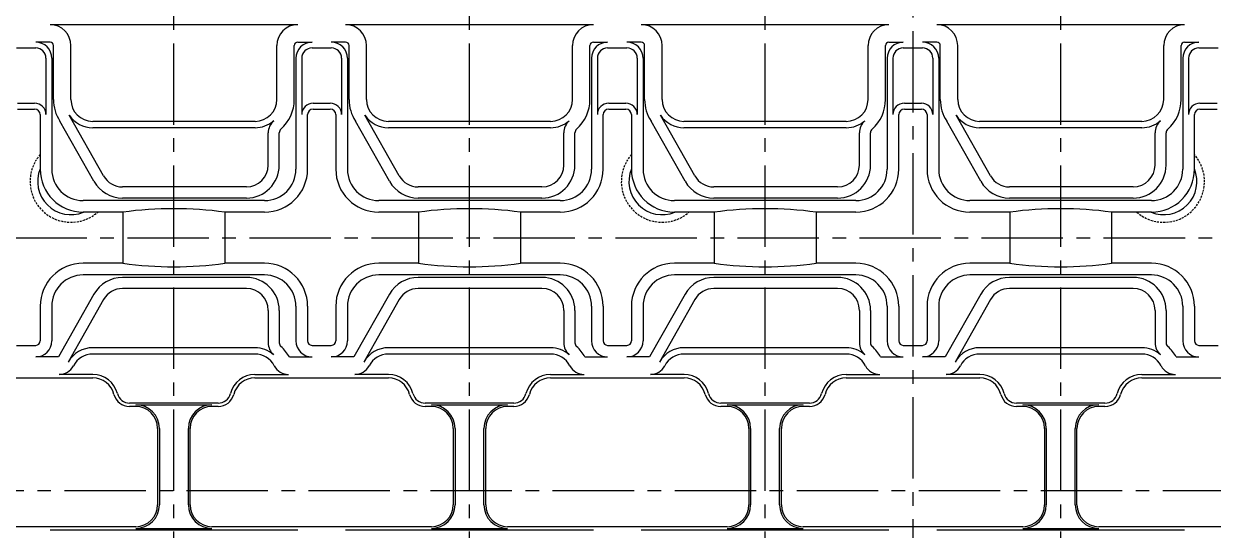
# Model space of a CAD drawing. Extents: x -775 to -24, y -299 to 215.
# Drawn here: x -593.7 to -468.4, y -30.8 to 22.5 of the extents above; entities that cross this region are included whole.
import ezdxf

# ---------------------------------------------------------------- set-up
doc = ezdxf.new("R2010")
doc.units = 0
doc.header["$LTSCALE"] = 0.45
doc.header["$MEASUREMENT"] = 0
doc.linetypes.add('CENTER2', pattern=[28.575, 19.05, -3.175, 3.175, -3.175])
doc.linetypes.add('HIDDENX2', pattern=[0.75, 0.5, -0.25])
for name, color, linetype in [('CENTER', 243, 'CENTER2'), ('DETAIL', 6, 'CONTINUOUS'), ('HIDDEN', 5, 'HIDDENX2'), ('LINE', 7, 'CONTINUOUS'), ('LINE1', 30, 'CONTINUOUS'), ('LINE2', 110, 'CONTINUOUS'), ('LINE3', 230, 'CONTINUOUS'), ('LINE6', 60, 'CONTINUOUS'), ('LINE8', 200, 'CONTINUOUS'), ('SECTION', 31, 'CONTINUOUS'), ('TEXT', 4, 'CONTINUOUS')]:
    doc.layers.add(name, color=color, linetype=linetype)

msp = doc.modelspace()

# ---------------------------------------------------------------- linework, layer by layer
at = {"layer": 'CENTER'}
for p, q in [((-500, 137.5), (-500, -244.89837)), ((-577.875, -103.82785), (-577.875, 103.82785)), ((-546.725, -103.82785), (-546.725, 103.82785)), ((-515.575, -103.82785), (-515.575, 103.82785)), ((-484.425, -103.82785), (-484.425, 103.82785)), ((-698.5, 0), (-191.56344, 0)), ((-666.54797, -26.63), (-333.45203, -26.63))]:
    msp.add_line(p, q, dxfattribs=at)
at = {"layer": 'DETAIL'}
for centre, start, end in [((-588.72748, 5.92752), 157.5764905, 292.4235095), ((-526.42748, 5.92752), 157.5764905, 292.4235095), ((-473.57252, 5.92752), 247.5764905, 22.4235095)]:
    msp.add_arc(centre, 3.5, start, end, dxfattribs=at)
at = {"layer": 'HIDDEN'}
for centre, start, end in [((-588.72748, 5.92752), 138.7995848, 311.2004152), ((-526.42748, 5.92752), 138.7995848, 311.2004152), ((-473.57252, 5.92752), 228.7995848, 41.2004152)]:
    msp.add_arc(centre, 4.3, start, end, dxfattribs=at)
at = {"layer": 'LINE'}
for p, q in [((-600.485, -14.775), (-586.415, -14.775)), ((-569.335, -14.775), (-555.265, -14.775)), ((-538.185, -14.775), (-524.115, -14.775)), ((-507.035, -14.775), (-492.965, -14.775)), ((-475.885, -14.775), (-461.815, -14.775)), ((-581.885, -17.785), (-582.53945, -17.785)), ((-573.21055, -17.785), (-573.865, -17.785)), ((-550.735, -17.785), (-551.38945, -17.785)), ((-542.06055, -17.785), (-542.715, -17.785)), ((-519.585, -17.785), (-520.23945, -17.785)), ((-510.91055, -17.785), (-511.565, -17.785)), ((-488.435, -17.785), (-489.08945, -17.785)), ((-479.76055, -17.785), (-480.415, -17.785)), ((-579.585, -20.085), (-579.585, -28.145)), ((-576.165, -28.145), (-576.165, -20.085)), ((-548.435, -20.085), (-548.435, -28.145)), ((-545.015, -28.145), (-545.015, -20.085)), ((-517.285, -20.085), (-517.285, -28.145)), ((-513.865, -28.145), (-513.865, -20.085)), ((-486.135, -20.085), (-486.135, -28.145)), ((-482.715, -28.145), (-482.715, -20.085)), ((-581.885, -30.445), (-605.015, -30.445)), ((-550.735, -30.445), (-573.865, -30.445)), ((-519.585, -30.445), (-542.715, -30.445)), ((-488.435, -30.445), (-511.565, -30.445)), ((-457.285, -30.445), (-480.415, -30.445))]:
    msp.add_line(p, q, dxfattribs=at)
for centre, radius, start, end in [((-586.415, -17.075), 2.3, 14.3296242, 90), ((-569.335, -17.075), 2.3, 90, 165.6703758), ((-555.265, -17.075), 2.3, 14.3296242, 90), ((-538.185, -17.075), 2.3, 90, 165.6703758), ((-524.115, -17.075), 2.3, 14.3296242, 90), ((-507.035, -17.075), 2.3, 90, 165.6703758), ((-492.965, -17.075), 2.3, 14.3296242, 90), ((-475.885, -17.075), 2.3, 90, 165.6703758), ((-582.53945, -16.085), 1.7, 194.3296242, 270), ((-573.21055, -16.085), 1.7, 270, 345.6703758), ((-551.38945, -16.085), 1.7, 194.3296242, 270), ((-542.06055, -16.085), 1.7, 270, 345.6703758), ((-520.23945, -16.085), 1.7, 194.3296242, 270), ((-510.91055, -16.085), 1.7, 270, 345.6703758), ((-489.08945, -16.085), 1.7, 194.3296242, 270), ((-479.76055, -16.085), 1.7, 270, 345.6703758), ((-581.885, -20.085), 2.3, 0, 90), ((-573.865, -20.085), 2.3, 90, 180), ((-550.735, -20.085), 2.3, 0, 90), ((-542.715, -20.085), 2.3, 90, 180), ((-519.585, -20.085), 2.3, 0, 90), ((-511.565, -20.085), 2.3, 90, 180), ((-488.435, -20.085), 2.3, 0, 90), ((-480.415, -20.085), 2.3, 90, 180), ((-581.885, -28.145), 2.3, 270, 360), ((-573.865, -28.145), 2.3, 180, 270), ((-550.735, -28.145), 2.3, 270, 360), ((-542.715, -28.145), 2.3, 180, 270), ((-519.585, -28.145), 2.3, 270, 360), ((-511.565, -28.145), 2.3, 180, 270), ((-488.435, -28.145), 2.3, 270, 360), ((-480.415, -28.145), 2.3, 180, 270)]:
    msp.add_arc(centre, radius, start, end, dxfattribs=at)
at = {"layer": 'LINE1'}
for p, q in [((-585.28127, 6.51702), (-588.8947, 12.90076)), ((-554.13127, 6.51702), (-557.7447, 12.90076)), ((-522.98127, 6.51702), (-526.5947, 12.90076)), ((-491.83127, 6.51702), (-495.4447, 12.90076)), ((-569.325, 11.58468), (-586.425, 11.58468)), ((-538.175, 11.58468), (-555.275, 11.58468)), ((-507.025, 11.58468), (-524.125, 11.58468)), ((-475.875, 11.58468), (-492.975, 11.58468)), ((-567.935, 7.65), (-567.935, 11.05137)), ((-536.785, 7.65), (-536.785, 11.05137)), ((-505.635, 7.65), (-505.635, 11.05137)), ((-474.485, 7.65), (-474.485, 11.05137)), ((-570.235, 5.35), (-583.27967, 5.35)), ((-539.085, 5.35), (-552.12967, 5.35)), ((-507.935, 5.35), (-520.97967, 5.35)), ((-476.785, 5.35), (-489.82967, 5.35)), ((-570.235, -5.35), (-583.27967, -5.35)), ((-539.085, -5.35), (-552.12967, -5.35)), ((-507.935, -5.35), (-520.97967, -5.35)), ((-476.785, -5.35), (-489.82967, -5.35)), ((-585.28127, -6.51702), (-589.00429, -13.09437)), ((-554.13127, -6.51702), (-557.85429, -13.09437)), ((-522.98127, -6.51702), (-526.70429, -13.09437)), ((-491.83127, -6.51702), (-495.55429, -13.09437)), ((-567.935, -7.65), (-567.935, -11.0602)), ((-536.785, -7.65), (-536.785, -11.0602)), ((-505.635, -7.65), (-505.635, -11.0602)), ((-474.485, -7.65), (-474.485, -11.0602)), ((-569.335, -11.58468), (-586.415, -11.58468)), ((-538.185, -11.58468), (-555.265, -11.58468)), ((-507.035, -11.58468), (-524.115, -11.58468)), ((-475.885, -11.58468), (-492.965, -11.58468))]:
    msp.add_line(p, q, dxfattribs=at)
for centre, radius, start, end in [((-586.425, 14.56), 2.97532, 213.8947944, 270), ((-555.275, 14.56), 2.97532, 213.8947944, 270), ((-524.125, 14.56), 2.97532, 213.8947944, 270), ((-492.975, 14.56), 2.97532, 213.8947944, 270), ((-569.325, 14.56), 2.97532, 270, 311.369924), ((-566.235, 11.05137), 1.7, 131.369924, 180), ((-538.175, 14.56), 2.97532, 270, 311.369924), ((-535.085, 11.05137), 1.7, 131.369924, 180), ((-507.025, 14.56), 2.97532, 270, 311.369924), ((-503.935, 11.05137), 1.7, 131.369924, 180), ((-475.875, 14.56), 2.97532, 270, 311.369924), ((-472.785, 11.05137), 1.7, 131.369924, 180), ((-570.235, 7.65), 2.3, 270, 0), ((-539.085, 7.65), 2.3, 270, 0), ((-507.935, 7.65), 2.3, 270, 0), ((-476.785, 7.65), 2.3, 270, 0), ((-583.27967, 7.65), 2.3, 209.5114986, 270), ((-552.12967, 7.65), 2.3, 209.5114986, 270), ((-520.97967, 7.65), 2.3, 209.5114986, 270), ((-489.82967, 7.65), 2.3, 209.5114986, 270), ((-583.27967, -7.65), 2.3, 90, 150.4885014), ((-570.235, -7.65), 2.3, 0, 90), ((-552.12967, -7.65), 2.3, 90, 150.4885014), ((-539.085, -7.65), 2.3, 0, 90), ((-520.97967, -7.65), 2.3, 90, 150.4885014), ((-507.935, -7.65), 2.3, 0, 90), ((-489.82967, -7.65), 2.3, 90, 150.4885014), ((-476.785, -7.65), 2.3, 0, 90), ((-566.235, -11.0602), 1.7, 180, 228.4665706), ((-535.085, -11.0602), 1.7, 180, 228.4665706), ((-503.935, -11.0602), 1.7, 180, 228.4665706), ((-472.785, -11.0602), 1.7, 180, 228.4665706), ((-586.415, -14.56), 2.97532, 90, 150.4885014), ((-569.335, -14.56), 2.97532, 48.4665706, 90), ((-555.265, -14.56), 2.97532, 90, 150.4885014), ((-538.185, -14.56), 2.97532, 48.4665706, 90), ((-524.115, -14.56), 2.97532, 90, 150.4885014), ((-507.035, -14.56), 2.97532, 48.4665706, 90), ((-492.965, -14.56), 2.97532, 90, 150.4885014), ((-475.885, -14.56), 2.97532, 48.4665706, 90)]:
    msp.add_arc(centre, radius, start, end, dxfattribs=at)
at = {"layer": 'LINE2'}
for p, q in [((-590.925, 20.60488), (-592.435, 20.60488)), ((-590.56677, 14.56), (-590.56677, 20.24665)), ((-565.18323, 14.56), (-565.18323, 20.24665)), ((-564.825, 20.60488), (-563.315, 20.60488)), ((-559.775, 20.60488), (-561.285, 20.60488)), ((-559.41677, 14.56), (-559.41677, 20.24665)), ((-534.03323, 14.56), (-534.03323, 20.24665)), ((-533.675, 20.60488), (-532.165, 20.60488)), ((-528.625, 20.60488), (-530.135, 20.60488)), ((-528.26677, 14.56), (-528.26677, 20.24665)), ((-502.88323, 14.56), (-502.88323, 20.24665)), ((-502.525, 20.60488), (-501.015, 20.60488)), ((-497.475, 20.60488), (-498.985, 20.60488)), ((-497.11677, 14.56), (-497.11677, 20.24665)), ((-471.73323, 14.56), (-471.73323, 20.24665)), ((-471.375, 20.60488), (-469.865, 20.60488)), ((-590.735, 18.90488), (-590.735, 7.22)), ((-565.015, 18.90488), (-565.015, 7.22)), ((-559.585, 18.90488), (-559.585, 7.22)), ((-533.865, 18.90488), (-533.865, 7.22)), ((-528.435, 18.90488), (-528.435, 7.22)), ((-502.715, 18.90488), (-502.715, 7.22)), ((-497.285, 18.90488), (-497.285, 7.22)), ((-471.565, 18.90488), (-471.565, 7.22)), ((-586.29638, 5.94243), (-589.88964, 12.29052)), ((-555.14638, 5.94243), (-558.73964, 12.29052)), ((-523.99638, 5.94243), (-527.58964, 12.29052)), ((-492.84638, 5.94243), (-496.43964, 12.29052)), ((-566.76855, 7.65), (-566.76855, 11.05137)), ((-535.61855, 7.65), (-535.61855, 11.05137)), ((-504.46855, 7.65), (-504.46855, 11.05137)), ((-473.31855, 7.65), (-473.31855, 11.05137)), ((-568.315, 3.92), (-587.435, 3.92)), ((-570.235, 4.18355), (-583.27967, 4.18355)), ((-537.165, 3.92), (-556.285, 3.92)), ((-539.085, 4.18355), (-552.12967, 4.18355)), ((-506.015, 3.92), (-525.135, 3.92)), ((-507.935, 4.18355), (-520.97967, 4.18355)), ((-474.865, 3.92), (-493.985, 3.92)), ((-476.785, 4.18355), (-489.82967, 4.18355)), ((-568.315, -3.92), (-587.435, -3.92)), ((-570.235, -4.18355), (-583.27967, -4.18355)), ((-537.165, -3.92), (-556.285, -3.92)), ((-539.085, -4.18355), (-552.12967, -4.18355)), ((-506.015, -3.92), (-525.135, -3.92)), ((-507.935, -4.18355), (-520.97967, -4.18355)), ((-474.865, -3.92), (-493.985, -3.92)), ((-476.785, -4.18355), (-489.82967, -4.18355)), ((-586.29638, -5.94243), (-590.04493, -12.56488)), ((-555.14638, -5.94243), (-558.89493, -12.56488)), ((-523.99638, -5.94243), (-527.74493, -12.56488)), ((-492.84638, -5.94243), (-496.59493, -12.56488)), ((-590.735, -7.22), (-590.735, -10.86488)), ((-565.015, -7.22), (-565.015, -10.86488)), ((-559.585, -7.22), (-559.585, -10.86488)), ((-533.865, -7.22), (-533.865, -10.86488)), ((-528.435, -7.22), (-528.435, -10.86488)), ((-502.715, -7.22), (-502.715, -10.86488)), ((-497.285, -7.22), (-497.285, -10.86488)), ((-471.565, -7.22), (-471.565, -10.86488)), ((-566.76855, -7.65), (-566.76855, -11.0602)), ((-535.61855, -7.65), (-535.61855, -11.0602)), ((-504.46855, -7.65), (-504.46855, -11.0602)), ((-473.31855, -7.65), (-473.31855, -11.0602)), ((-590.04493, -12.56488), (-592.435, -12.56488)), ((-565.70544, -12.56488), (-563.315, -12.56488)), ((-558.89493, -12.56488), (-561.285, -12.56488)), ((-534.55544, -12.56488), (-532.165, -12.56488)), ((-527.74493, -12.56488), (-530.135, -12.56488)), ((-503.40544, -12.56488), (-501.015, -12.56488)), ((-496.59493, -12.56488), (-498.985, -12.56488)), ((-472.25544, -12.56488), (-469.865, -12.56488))]:
    msp.add_line(p, q, dxfattribs=at)
for centre, radius, start, end in [((-592.435, 18.90488), 1.7, 0, 90), ((-590.925, 20.24665), 0.35823, 0, 90), ((-564.825, 20.24665), 0.35823, 90, 180), ((-563.315, 18.90488), 1.7, 90, 180), ((-561.285, 18.90488), 1.7, 0, 90), ((-559.775, 20.24665), 0.35823, 0, 90), ((-533.675, 20.24665), 0.35823, 90, 180), ((-532.165, 18.90488), 1.7, 90, 180), ((-530.135, 18.90488), 1.7, 0, 90), ((-528.625, 20.24665), 0.35823, 0, 90), ((-502.525, 20.24665), 0.35823, 90, 180), ((-501.015, 18.90488), 1.7, 90, 180), ((-498.985, 18.90488), 1.7, 0, 90), ((-497.475, 20.24665), 0.35823, 0, 90), ((-471.375, 20.24665), 0.35823, 90, 180), ((-469.865, 18.90488), 1.7, 90, 180), ((-586.425, 14.56), 4.14177, 180, 213.2263763), ((-569.325, 14.56), 4.14177, 311.369924, 0), ((-555.275, 14.56), 4.14177, 180, 213.2263763), ((-538.175, 14.56), 4.14177, 311.369924, 0), ((-524.125, 14.56), 4.14177, 180, 213.2263763), ((-507.025, 14.56), 4.14177, 311.369924, 0), ((-492.975, 14.56), 4.14177, 180, 213.2263763), ((-475.875, 14.56), 4.14177, 311.369924, 0), ((-566.235, 11.05137), 0.53355, 131.369924, 180), ((-535.085, 11.05137), 0.53355, 131.369924, 180), ((-503.935, 11.05137), 0.53355, 131.369924, 180), ((-472.785, 11.05137), 0.53355, 131.369924, 180), ((-570.235, 7.65), 3.46645, 270, 0), ((-539.085, 7.65), 3.46645, 270, 0), ((-507.935, 7.65), 3.46645, 270, 0), ((-476.785, 7.65), 3.46645, 270, 0), ((-587.435, 7.22), 3.3, 180, 270), ((-568.315, 7.22), 3.3, 270, 0), ((-556.285, 7.22), 3.3, 180, 270), ((-537.165, 7.22), 3.3, 270, 0), ((-525.135, 7.22), 3.3, 180, 270), ((-506.015, 7.22), 3.3, 270, 0), ((-493.985, 7.22), 3.3, 180, 270), ((-474.865, 7.22), 3.3, 270, 0), ((-583.27967, 7.65), 3.46645, 209.5114986, 270), ((-552.12967, 7.65), 3.46645, 209.5114986, 270), ((-520.97967, 7.65), 3.46645, 209.5114986, 270), ((-489.82967, 7.65), 3.46645, 209.5114986, 270), ((-587.435, -7.22), 3.3, 90, 180), ((-583.27967, -7.65), 3.46645, 90, 150.4885014), ((-570.235, -7.65), 3.46645, 0, 90), ((-568.315, -7.22), 3.3, 0, 90), ((-556.285, -7.22), 3.3, 90, 180), ((-552.12967, -7.65), 3.46645, 90, 150.4885014), ((-539.085, -7.65), 3.46645, 0, 90), ((-537.165, -7.22), 3.3, 0, 90), ((-525.135, -7.22), 3.3, 90, 180), ((-520.97967, -7.65), 3.46645, 90, 150.4885014), ((-507.935, -7.65), 3.46645, 0, 90), ((-506.015, -7.22), 3.3, 0, 90), ((-493.985, -7.22), 3.3, 90, 180), ((-489.82967, -7.65), 3.46645, 90, 150.4885014), ((-476.785, -7.65), 3.46645, 0, 90), ((-474.865, -7.22), 3.3, 0, 90), ((-592.435, -10.86488), 1.7, 270, 0), ((-566.235, -11.0602), 0.53355, 180, 228.4665706), ((-563.315, -10.86488), 1.7, 180, 270), ((-561.285, -10.86488), 1.7, 270, 0), ((-535.085, -11.0602), 0.53355, 180, 228.4665706), ((-532.165, -10.86488), 1.7, 180, 270), ((-530.135, -10.86488), 1.7, 270, 0), ((-503.935, -11.0602), 0.53355, 180, 228.4665706), ((-501.015, -10.86488), 1.7, 180, 270), ((-498.985, -10.86488), 1.7, 270, 0), ((-472.785, -11.0602), 0.53355, 180, 228.4665706), ((-469.865, -10.86488), 1.7, 180, 270), ((-569.335, -14.56), 4.14177, 28.7969998, 48.4665706), ((-538.185, -14.56), 4.14177, 28.7969998, 48.4665706), ((-507.035, -14.56), 4.14177, 28.7969998, 48.4665706), ((-475.885, -14.56), 4.14177, 28.7969998, 48.4665706)]:
    msp.add_arc(centre, radius, start, end, dxfattribs=at)
at = {"layer": 'LINE3'}
for p, q in [((-564.825, 22.44665), (-590.925, 22.44665)), ((-533.675, 22.44665), (-559.775, 22.44665)), ((-502.525, 22.44665), (-528.625, 22.44665)), ((-471.375, 22.44665), (-497.475, 22.44665)), ((-588.725, 14.56), (-588.725, 20.24665)), ((-567.025, 14.56), (-567.025, 20.24665)), ((-557.575, 14.56), (-557.575, 20.24665)), ((-535.875, 14.56), (-535.875, 20.24665)), ((-526.425, 14.56), (-526.425, 20.24665)), ((-504.725, 14.56), (-504.725, 20.24665)), ((-495.275, 14.56), (-495.275, 20.24665)), ((-473.575, 14.56), (-473.575, 20.24665)), ((-569.325, 12.26), (-586.425, 12.26)), ((-538.175, 12.26), (-555.275, 12.26)), ((-507.025, 12.26), (-524.125, 12.26)), ((-475.875, 12.26), (-492.975, 12.26)), ((-569.335, -12.26), (-586.415, -12.26)), ((-538.185, -12.26), (-555.265, -12.26)), ((-507.035, -12.26), (-524.115, -12.26)), ((-475.885, -12.26), (-492.965, -12.26)), ((-586.415, -14.40665), (-589.95973, -14.40665)), ((-569.335, -14.40665), (-565.79027, -14.40665)), ((-555.265, -14.40665), (-558.80973, -14.40665)), ((-538.185, -14.40665), (-534.64027, -14.40665)), ((-524.115, -14.40665), (-527.65973, -14.40665)), ((-507.035, -14.40665), (-503.49027, -14.40665)), ((-492.965, -14.40665), (-496.50973, -14.40665)), ((-475.885, -14.40665), (-472.34027, -14.40665)), ((-573.21055, -17.41665), (-582.53945, -17.41665)), ((-542.06055, -17.41665), (-551.38945, -17.41665)), ((-510.91055, -17.41665), (-520.23945, -17.41665)), ((-479.76055, -17.41665), (-489.08945, -17.41665)), ((-564.825, -30.81335), (-590.925, -30.81335)), ((-533.675, -30.81335), (-559.775, -30.81335)), ((-502.525, -30.81335), (-528.625, -30.81335)), ((-471.375, -30.81335), (-497.475, -30.81335))]:
    msp.add_line(p, q, dxfattribs=at)
for centre, radius, start, end in [((-590.925, 20.24665), 2.2, 0, 90), ((-564.825, 20.24665), 2.2, 90, 180), ((-559.775, 20.24665), 2.2, 0, 90), ((-533.675, 20.24665), 2.2, 90, 180), ((-528.625, 20.24665), 2.2, 0, 90), ((-502.525, 20.24665), 2.2, 90, 180), ((-497.475, 20.24665), 2.2, 0, 90), ((-471.375, 20.24665), 2.2, 90, 180), ((-586.425, 14.56), 2.3, 180, 270), ((-569.325, 14.56), 2.3, 270, 0), ((-555.275, 14.56), 2.3, 180, 270), ((-538.175, 14.56), 2.3, 270, 0), ((-524.125, 14.56), 2.3, 180, 270), ((-507.025, 14.56), 2.3, 270, 0), ((-492.975, 14.56), 2.3, 180, 270), ((-475.875, 14.56), 2.3, 270, 0), ((-586.415, -14.56), 2.3, 90, 152.3972596), ((-569.335, -14.56), 2.3, 27.6027404, 90), ((-555.265, -14.56), 2.3, 90, 152.3972596), ((-538.185, -14.56), 2.3, 27.6027404, 90), ((-524.115, -14.56), 2.3, 90, 152.3972596), ((-507.035, -14.56), 2.3, 27.6027404, 90), ((-492.965, -14.56), 2.3, 90, 152.3972596), ((-475.885, -14.56), 2.3, 27.6027404, 90), ((-589.95973, -12.70665), 1.7, 270, 332.3972596), ((-565.79027, -12.70665), 1.7, 207.6027404, 270), ((-558.80973, -12.70665), 1.7, 270, 332.3972596), ((-534.64027, -12.70665), 1.7, 207.6027404, 270), ((-527.65973, -12.70665), 1.7, 270, 332.3972596), ((-503.49027, -12.70665), 1.7, 207.6027404, 270), ((-496.50973, -12.70665), 1.7, 270, 332.3972596), ((-472.34027, -12.70665), 1.7, 207.6027404, 270), ((-586.415, -17.075), 2.66835, 14.3296242, 90), ((-569.335, -17.075), 2.66835, 90, 165.6703758), ((-555.265, -17.075), 2.66835, 14.3296242, 90), ((-538.185, -17.075), 2.66835, 90, 165.6703758), ((-524.115, -17.075), 2.66835, 14.3296242, 90), ((-507.035, -17.075), 2.66835, 90, 165.6703758), ((-492.965, -17.075), 2.66835, 14.3296242, 90), ((-475.885, -17.075), 2.66835, 90, 165.6703758), ((-582.53945, -16.085), 1.33165, 194.3296242, 270), ((-573.21055, -16.085), 1.33165, 270, 345.6703758), ((-551.38945, -16.085), 1.33165, 194.3296242, 270), ((-542.06055, -16.085), 1.33165, 270, 345.6703758), ((-520.23945, -16.085), 1.33165, 194.3296242, 270), ((-510.91055, -16.085), 1.33165, 270, 345.6703758), ((-489.08945, -16.085), 1.33165, 194.3296242, 270), ((-479.76055, -16.085), 1.33165, 270, 345.6703758)]:
    msp.add_arc(centre, radius, start, end, dxfattribs=at)
at = {"layer": 'LINE6'}
for p, q in [((-581.885, -17.60082), (-573.865, -17.60082)), ((-550.735, -17.60082), (-542.715, -17.60082)), ((-519.585, -17.60082), (-511.565, -17.60082)), ((-488.435, -17.60082), (-480.415, -17.60082)), ((-579.40082, -20.085), (-579.40082, -28.145)), ((-576.34918, -28.145), (-576.34918, -20.085)), ((-548.25082, -20.085), (-548.25082, -28.145)), ((-545.19918, -28.145), (-545.19918, -20.085)), ((-517.10082, -20.085), (-517.10082, -28.145)), ((-514.04918, -28.145), (-514.04918, -20.085)), ((-485.95082, -20.085), (-485.95082, -28.145)), ((-482.89918, -28.145), (-482.89918, -20.085)), ((-581.885, -30.62918), (-573.865, -30.62918)), ((-550.735, -30.62918), (-542.715, -30.62918)), ((-519.585, -30.62918), (-511.565, -30.62918)), ((-488.435, -30.62918), (-480.415, -30.62918))]:
    msp.add_line(p, q, dxfattribs=at)
for centre, start, end in [((-581.885, -20.085), 0, 90), ((-573.865, -20.085), 90, 180), ((-550.735, -20.085), 0, 90), ((-542.715, -20.085), 90, 180), ((-519.585, -20.085), 0, 90), ((-511.565, -20.085), 90, 180), ((-488.435, -20.085), 0, 90), ((-480.415, -20.085), 90, 180), ((-581.885, -28.145), 270, 360), ((-573.865, -28.145), 180, 270), ((-550.735, -28.145), 270, 360), ((-542.715, -28.145), 180, 270), ((-519.585, -28.145), 270, 360), ((-511.565, -28.145), 180, 270), ((-488.435, -28.145), 270, 360), ((-480.415, -28.145), 180, 270)]:
    msp.add_arc(centre, 2.48418, start, end, dxfattribs=at)
at = {"layer": 'LINE8'}
for centre, start, end in [((-577.875, -36.21653), 82.1469066, 97.8530934), ((-546.725, -36.21653), 82.1469066, 97.8530934), ((-515.575, -36.21653), 82.1469066, 97.8530934), ((-484.425, -36.21653), 82.1469066, 97.8530934), ((-577.875, 36.21653), 262.1469066, 277.8530934), ((-546.725, 36.21653), 262.1469066, 277.8530934), ((-515.575, 36.21653), 262.1469066, 277.8530934), ((-484.425, 36.21653), 262.1469066, 277.8530934)]:
    msp.add_arc(centre, 39.27704, start, end, dxfattribs=at)
at = {"layer": 'SECTION'}
for p, q in [((-594.35108, 13.55608), (-592.54892, 13.55608)), ((-591.96285, 12.97), (-591.96285, 7.22)), ((-563.78715, 7.22), (-563.78715, 12.97)), ((-563.20108, 13.55608), (-561.39892, 13.55608)), ((-560.81285, 12.97), (-560.81285, 7.22)), ((-532.63715, 7.22), (-532.63715, 12.97)), ((-532.05108, 13.55608), (-530.24892, 13.55608)), ((-529.66285, 12.97), (-529.66285, 7.22)), ((-501.48715, 7.22), (-501.48715, 12.97)), ((-500.90108, 13.55608), (-499.09892, 13.55608)), ((-498.51285, 12.97), (-498.51285, 7.22)), ((-470.33715, 7.22), (-470.33715, 12.97)), ((-469.75108, 13.55608), (-467.94892, 13.55608)), ((-583.24156, 2.69215), (-587.435, 2.69215)), ((-583.24156, 2.69215), (-583.24156, -2.69215)), ((-568.315, 2.69215), (-572.50844, 2.69215)), ((-572.50844, 2.69215), (-572.50844, -2.69215)), ((-552.09156, 2.69215), (-556.285, 2.69215)), ((-552.09156, 2.69215), (-552.09156, -2.69215)), ((-537.165, 2.69215), (-541.35844, 2.69215)), ((-541.35844, 2.69215), (-541.35844, -2.69215)), ((-520.94156, 2.69215), (-525.135, 2.69215)), ((-520.94156, 2.69215), (-520.94156, -2.69215)), ((-506.015, 2.69215), (-510.20844, 2.69215)), ((-510.20844, 2.69215), (-510.20844, -2.69215)), ((-489.79156, 2.69215), (-493.985, 2.69215)), ((-489.79156, 2.69215), (-489.79156, -2.69215)), ((-474.865, 2.69215), (-479.05844, 2.69215)), ((-479.05844, 2.69215), (-479.05844, -2.69215)), ((-583.24156, -2.69215), (-587.435, -2.69215)), ((-568.315, -2.69215), (-572.50844, -2.69215)), ((-552.09156, -2.69215), (-556.285, -2.69215)), ((-537.165, -2.69215), (-541.35844, -2.69215)), ((-520.94156, -2.69215), (-525.135, -2.69215)), ((-506.015, -2.69215), (-510.20844, -2.69215)), ((-489.79156, -2.69215), (-493.985, -2.69215)), ((-474.865, -2.69215), (-479.05844, -2.69215)), ((-591.96285, -7.22), (-591.96285, -10.86488)), ((-563.78715, -7.22), (-563.78715, -10.86488)), ((-560.81285, -7.22), (-560.81285, -10.86488)), ((-532.63715, -7.22), (-532.63715, -10.86488)), ((-529.66285, -7.22), (-529.66285, -10.86488)), ((-501.48715, -7.22), (-501.48715, -10.86488)), ((-498.51285, -7.22), (-498.51285, -10.86488)), ((-470.33715, -7.22), (-470.33715, -10.86488)), ((-594.465, -11.33703), (-592.435, -11.33703)), ((-563.315, -11.33703), (-561.285, -11.33703)), ((-532.165, -11.33703), (-530.135, -11.33703)), ((-501.015, -11.33703), (-498.985, -11.33703)), ((-469.865, -11.33703), (-467.835, -11.33703))]:
    msp.add_line(p, q, dxfattribs=at)
for centre, radius, start, end in [((-592.54892, 12.97), 0.58608, 0, 90), ((-563.20108, 12.97), 0.58608, 90, 180), ((-561.39892, 12.97), 0.58608, 0, 90), ((-532.05108, 12.97), 0.58608, 90, 180), ((-530.24892, 12.97), 0.58608, 0, 90), ((-500.90108, 12.97), 0.58608, 90, 180), ((-499.09892, 12.97), 0.58608, 0, 90), ((-469.75108, 12.97), 0.58608, 90, 180), ((-587.435, 7.22), 4.52785, 180, 270), ((-568.315, 7.22), 4.52785, 270, 0), ((-556.285, 7.22), 4.52785, 180, 270), ((-537.165, 7.22), 4.52785, 270, 0), ((-525.135, 7.22), 4.52785, 180, 270), ((-506.015, 7.22), 4.52785, 270, 0), ((-493.985, 7.22), 4.52785, 180, 270), ((-474.865, 7.22), 4.52785, 270, 0), ((-587.435, -7.22), 4.52785, 90, 180), ((-568.315, -7.22), 4.52785, 0, 90), ((-556.285, -7.22), 4.52785, 90, 180), ((-537.165, -7.22), 4.52785, 0, 90), ((-525.135, -7.22), 4.52785, 90, 180), ((-506.015, -7.22), 4.52785, 0, 90), ((-493.985, -7.22), 4.52785, 90, 180), ((-474.865, -7.22), 4.52785, 0, 90), ((-592.435, -10.86488), 0.47215, 270, 0), ((-563.315, -10.86488), 0.47215, 180, 270), ((-561.285, -10.86488), 0.47215, 270, 0), ((-532.165, -10.86488), 0.47215, 180, 270), ((-530.135, -10.86488), 0.47215, 270, 0), ((-501.015, -10.86488), 0.47215, 180, 270), ((-498.985, -10.86488), 0.47215, 270, 0), ((-469.865, -10.86488), 0.47215, 180, 270)]:
    msp.add_arc(centre, radius, start, end, dxfattribs=at)
at = {"layer": 'TEXT'}
for p, q in [((-594.465, 19.99096), (-592.435, 19.99096)), ((-591.34892, 18.90488), (-591.34892, 12.97)), ((-564.40108, 18.90488), (-564.40108, 12.97)), ((-563.315, 19.99096), (-561.285, 19.99096)), ((-560.19892, 18.90488), (-560.19892, 12.97)), ((-533.25108, 18.90488), (-533.25108, 12.97)), ((-532.165, 19.99096), (-530.135, 19.99096)), ((-529.04892, 18.90488), (-529.04892, 12.97)), ((-502.10108, 18.90488), (-502.10108, 12.97)), ((-501.015, 19.99096), (-498.985, 19.99096)), ((-497.89892, 18.90488), (-497.89892, 12.97)), ((-470.95108, 18.90488), (-470.95108, 12.97)), ((-469.865, 19.99096), (-467.835, 19.99096)), ((-594.35108, 14.17), (-592.54892, 14.17)), ((-563.20108, 14.17), (-561.39892, 14.17)), ((-532.05108, 14.17), (-530.24892, 14.17)), ((-500.90108, 14.17), (-499.09892, 14.17)), ((-469.75108, 14.17), (-467.94892, 14.17))]:
    msp.add_line(p, q, dxfattribs=at)
for centre, radius, start, end in [((-592.435, 18.90488), 1.08608, 0, 90), ((-563.315, 18.90488), 1.08608, 90, 180), ((-561.285, 18.90488), 1.08608, 0, 90), ((-532.165, 18.90488), 1.08608, 90, 180), ((-530.135, 18.90488), 1.08608, 0, 90), ((-501.015, 18.90488), 1.08608, 90, 180), ((-498.985, 18.90488), 1.08608, 0, 90), ((-469.865, 18.90488), 1.08608, 90, 180), ((-592.54892, 12.97), 1.2, 0, 90), ((-563.20108, 12.97), 1.2, 90, 180), ((-561.39892, 12.97), 1.2, 0, 90), ((-532.05108, 12.97), 1.2, 90, 180), ((-530.24892, 12.97), 1.2, 0, 90), ((-500.90108, 12.97), 1.2, 90, 180), ((-499.09892, 12.97), 1.2, 0, 90), ((-469.75108, 12.97), 1.2, 90, 180)]:
    msp.add_arc(centre, radius, start, end, dxfattribs=at)

doc.saveas('drawing.dxf')
